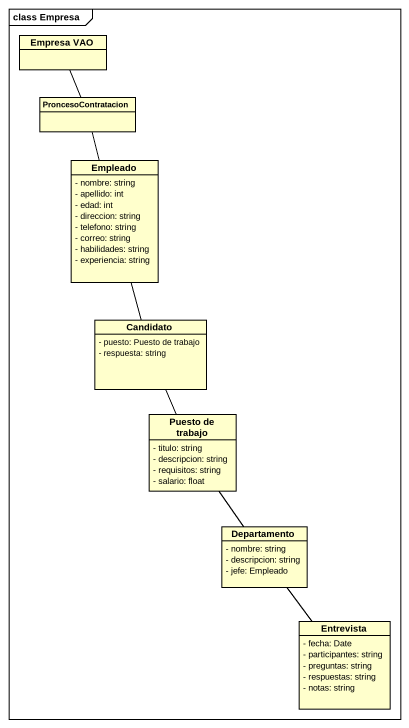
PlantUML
@startuml
mainframe class Empresa
hide circle
hide empty members
skinparam classAttributeIconSize 0
class "Empresa VAO" as Empresa_VAO
class ProncesoContratacion
class Empleado {
  - nombre: string
  - apellido: int
  - edad: int
  - direccion: string
  - telefono: string
  - correo: string
  - habilidades: string
  - experiencia: string
}
class Candidato {
  - puesto: Puesto de trabajo
  - respuesta: string
}
class "Puesto de trabajo" as Puesto_de_trabajo {
  - titulo: string
  - descripcion: string
  - requisitos: string
  - salario: float
}
class Departamento {
  - nombre: string
  - descripcion: string
  - jefe: Empleado
}
class Entrevista {
  - fecha: Date
  - participantes: string
  - preguntas: string
  - respuestas: string
  - notas: string
}
ProncesoContratacion -up- Empresa_VAO
Empleado -up- ProncesoContratacion
Candidato -up- Empleado
Puesto_de_trabajo -up- Candidato
Departamento -up- Puesto_de_trabajo
Entrevista -up- Departamento
@enduml
